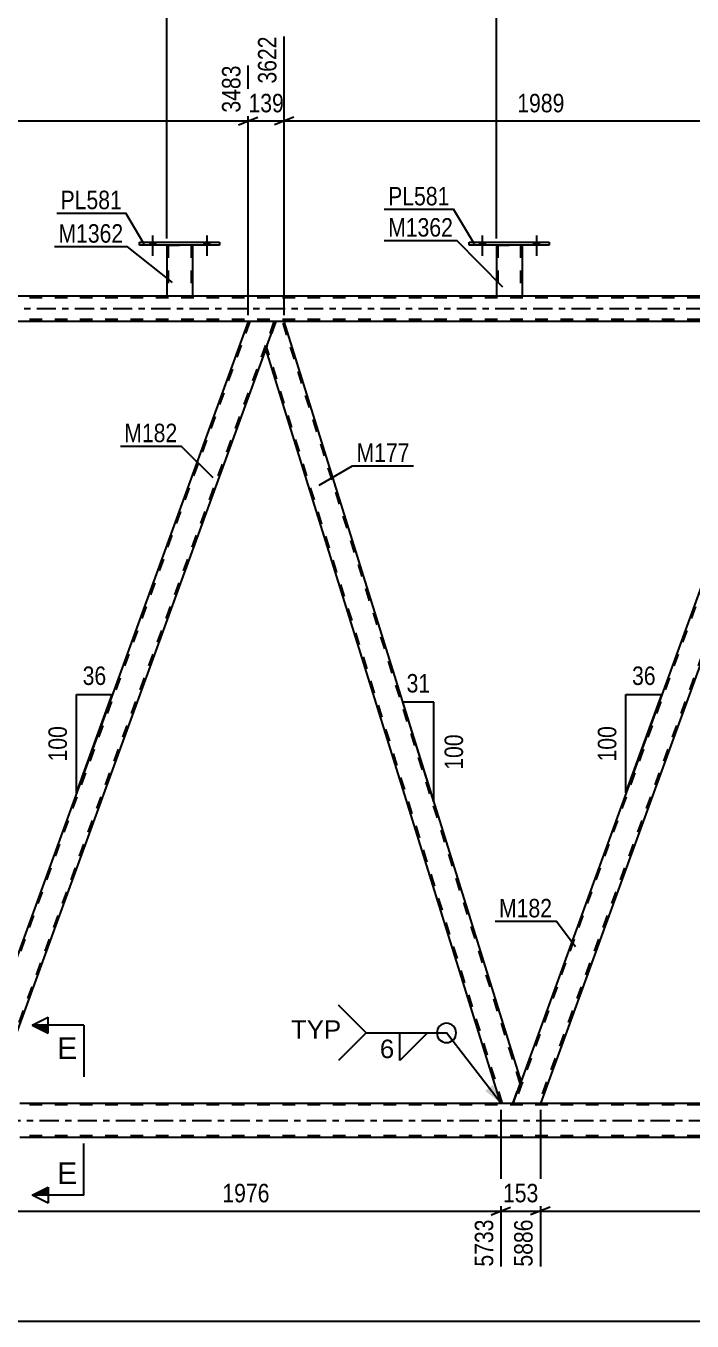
# Model space of a CAD drawing. Header units: millimetres. Extents: x 0 to 841, y 0 to 594.
# Drawn here: x 180.7 to 283.9, y 288.4 to 489.2 of the extents above; entities that cross this region are included whole.
import ezdxf

# ---------------------------------------------------------------- set-up
doc = ezdxf.new("R2010")
doc.units = ezdxf.units.MM
doc.linetypes.add('DXK_LINE_DOT2', pattern=[3.9198, 1.9599, -1.9599])
doc.linetypes.add('DXK_LINE_DOT3', pattern=[5.9187, 2.979, -0.9799, 0.9799, -0.9799])
doc.styles.add('Arial', font='ARIAL.TTF', dxfattribs={"height": 0.2})
doc.styles.add('Arial Narrow', font='ARIALN.TTF', dxfattribs={"height": 0.2})

# ---------------------------------------------------------------- blocks, each defined once
blk = doc.blocks.new('Bolt-318885195-2352 - 2109')
at = {"linetype": 'Continuous'}
for points in [[(199.84, 455.23), (200.72, 455.23), (200.72, 455.71), (199.84, 455.71)], [(208.24, 455.23), (209.12, 455.23), (209.12, 455.71), (208.24, 455.71)]]:
    blk.add_hatch(color=1, dxfattribs=at).paths.add_polyline_path(points)
at = {"color": 1, "linetype": 'Continuous'}
for p, q in [((200.28, 456.71), (200.28, 453.59)), ((208.68, 456.71), (208.68, 453.59)), ((199.84, 455.71), (199.84, 455.23)), ((200.72, 455.71), (200.72, 455.23)), ((208.24, 455.71), (208.24, 455.23)), ((209.12, 455.71), (209.12, 455.23))]:
    blk.add_line(p, q, dxfattribs=at)
blk = doc.blocks.new('Part-318885195-2186 - 2109')
at = {"color": 2, "linetype": 'Continuous'}
for p, q in [((202.48, 455.23), (202.48, 447.39)), ((206.48, 455.23), (206.48, 447.39)), ((202.48, 447.39), (206.48, 447.39))]:
    blk.add_line(p, q, dxfattribs=at)
at = {"color": 7, "linetype": 'DXK_LINE_DOT2'}
for p, q in [((202.48, 455.23), (206.48, 455.23)), ((202.48, 455.23), (202.48, 455.23)), ((202.48, 455.23), (202.48, 455.23)), ((202.72, 455.23), (202.72, 447.39)), ((206.24, 455.23), (206.24, 447.39)), ((206.48, 455.23), (206.48, 455.23)), ((206.48, 455.23), (206.48, 455.23)), ((206.18, 447.39), (206.22, 447.39)), ((206.18, 447.39), (206.22, 447.39)), ((206.22, 447.39), (206.24, 447.39)), ((206.22, 447.39), (206.24, 447.39))]:
    blk.add_line(p, q, dxfattribs=at)
blk = doc.blocks.new('Part-318885195-2557 - 2109')
at = {"color": 7, "linetype": 'DXK_LINE_DOT2'}
for p, q in [((215.36, 443.39), (171.24, 322.17)), ((219.1, 443.39), (174.98, 322.17)), ((219.36, 443.39), (217.81, 439.14)), ((170.98, 322.17), (172.74, 326.99)), ((177, 326.99), (175.24, 322.17)), ((175.24, 322.17), (170.98, 322.17))]:
    blk.add_line(p, q, dxfattribs=at)
at = {"color": 2, "linetype": 'Continuous'}
for p, q in [((215.1, 443.39), (172.74, 326.99)), ((219.36, 443.39), (215.1, 443.39)), ((217.81, 439.14), (177, 326.99))]:
    blk.add_line(p, q, dxfattribs=at)
blk = doc.blocks.new('Part-318885195-2176 - 2109')
at = {"color": 2, "linetype": 'Continuous'}
for p, q in [((253.56, 455.23), (253.56, 447.39)), ((257.56, 455.23), (257.56, 447.39)), ((253.56, 447.39), (257.56, 447.39))]:
    blk.add_line(p, q, dxfattribs=at)
at = {"color": 7, "linetype": 'DXK_LINE_DOT2'}
for p, q in [((253.56, 455.23), (257.56, 455.23)), ((253.56, 455.23), (253.56, 455.23)), ((253.56, 455.23), (253.56, 455.23)), ((253.8, 455.23), (253.8, 447.39)), ((257.32, 455.23), (257.32, 447.39)), ((257.56, 455.23), (257.56, 455.23)), ((257.56, 455.23), (257.56, 455.23)), ((257.26, 447.39), (257.3, 447.39)), ((257.26, 447.39), (257.3, 447.39)), ((257.3, 447.39), (257.32, 447.39)), ((257.3, 447.39), (257.32, 447.39))]:
    blk.add_line(p, q, dxfattribs=at)
blk = doc.blocks.new('Part-318885195-2181 - 2109')
at = {"color": 2, "linetype": 'Continuous'}
for p, q in [((249.36, 455.71), (261.76, 455.71)), ((249.36, 455.23), (249.36, 455.71)), ((261.76, 455.23), (249.36, 455.23)), ((261.76, 455.71), (261.76, 455.23))]:
    blk.add_line(p, q, dxfattribs=at)
blk = doc.blocks.new('Bolt-318885195-2349 - 2109')
at = {"linetype": 'Continuous'}
for points in [[(250.92, 455.23), (251.8, 455.23), (251.8, 455.71), (250.92, 455.71)], [(259.32, 455.23), (260.2, 455.23), (260.2, 455.71), (259.32, 455.71)]]:
    blk.add_hatch(color=1, dxfattribs=at).paths.add_polyline_path(points)
at = {"color": 1, "linetype": 'Continuous'}
for p, q in [((251.36, 456.71), (251.36, 453.59)), ((259.76, 456.71), (259.76, 453.59)), ((250.92, 455.71), (250.92, 455.23)), ((251.8, 455.71), (251.8, 455.23)), ((259.32, 455.71), (259.32, 455.23)), ((260.2, 455.71), (260.2, 455.23))]:
    blk.add_line(p, q, dxfattribs=at)
blk = doc.blocks.new('Bolt-318885195-2350 - 2109')
at = {"linetype": 'Continuous'}
for points in [[(250.92, 455.23), (251.8, 455.23), (251.8, 455.71), (250.92, 455.71)], [(259.32, 455.23), (260.2, 455.23), (260.2, 455.71), (259.32, 455.71)]]:
    blk.add_hatch(color=1, dxfattribs=at).paths.add_polyline_path(points)
at = {"color": 1, "linetype": 'Continuous'}
for p, q in [((251.36, 456.71), (251.36, 453.59)), ((259.76, 456.71), (259.76, 453.59)), ((250.92, 455.71), (250.92, 455.23)), ((251.8, 455.71), (251.8, 455.23)), ((259.32, 455.71), (259.32, 455.23)), ((260.2, 455.71), (260.2, 455.23))]:
    blk.add_line(p, q, dxfattribs=at)
blk = doc.blocks.new('Bolt-318885195-2351 - 2109')
at = {"linetype": 'Continuous'}
for points in [[(199.84, 455.23), (200.72, 455.23), (200.72, 455.71), (199.84, 455.71)], [(208.24, 455.23), (209.12, 455.23), (209.12, 455.71), (208.24, 455.71)]]:
    blk.add_hatch(color=1, dxfattribs=at).paths.add_polyline_path(points)
at = {"color": 1, "linetype": 'Continuous'}
for p, q in [((200.28, 456.71), (200.28, 453.59)), ((208.68, 456.71), (208.68, 453.59)), ((199.84, 455.71), (199.84, 455.23)), ((200.72, 455.71), (200.72, 455.23)), ((208.24, 455.71), (208.24, 455.23)), ((209.12, 455.71), (209.12, 455.23))]:
    blk.add_line(p, q, dxfattribs=at)
blk = doc.blocks.new('Part-318885195-2357 - 2109')
at = {"color": 2, "linetype": 'Continuous'}
for p, q in [((198.28, 455.71), (210.68, 455.71)), ((198.28, 455.23), (198.28, 455.71)), ((210.68, 455.23), (198.28, 455.23)), ((210.68, 455.71), (210.68, 455.23))]:
    blk.add_line(p, q, dxfattribs=at)
blk = doc.blocks.new('Part-318885195-2609 - 2109')
at = {"color": 7, "linetype": 'DXK_LINE_DOT2'}
for p, q in [((739.77, 321.93), (64.39, 321.93)), ((739.77, 317.13), (64.39, 317.13))]:
    blk.add_line(p, q, dxfattribs=at)
at = {"color": 2, "linetype": 'Continuous'}
for p, q in [((334.77, 322.17), (179.7, 322.17)), ((334.77, 316.89), (179.7, 316.89))]:
    blk.add_line(p, q, dxfattribs=at)
at = {"color": 7, "linetype": 'DXK_LINE_DOT3'}
blk.add_line((64.39, 319.53), (739.77, 319.53), dxfattribs=at)
blk = doc.blocks.new('Part-318885195-2547 - 2109')
at = {"color": 2, "linetype": 'Continuous'}
for p, q in [((75.79, 447.39), (739.77, 447.39)), ((215.1, 443.39), (135.54, 443.39)), ((300.24, 443.39), (220.68, 443.39))]:
    blk.add_line(p, q, dxfattribs=at)
at = {"color": 7, "linetype": 'DXK_LINE_DOT2'}
for p, q in [((739.77, 447.07), (75.79, 447.07)), ((739.77, 443.71), (75.79, 443.71)), ((220.68, 443.39), (215.1, 443.39))]:
    blk.add_line(p, q, dxfattribs=at)
at = {"color": 7, "linetype": 'DXK_LINE_DOT3'}
blk.add_line((75.79, 445.39), (739.77, 445.39), dxfattribs=at)
blk = doc.blocks.new('Part-318885195-2552 - 2109')
at = {"color": 2, "linetype": 'Continuous'}
for p, q in [((217.81, 439.14), (219.36, 443.39)), ((220.68, 443.39), (219.36, 443.39)), ((257.38, 325.64), (220.68, 443.39)), ((254.27, 322.17), (217.81, 439.14)), ((257.38, 325.64), (257.11, 324.89)), ((257.11, 324.89), (256.12, 322.17))]:
    blk.add_line(p, q, dxfattribs=at)
at = {"color": 7, "linetype": 'DXK_LINE_DOT2'}
for p, q in [((257.25, 325.26), (220.43, 443.39)), ((254.52, 322.17), (217.95, 439.51)), ((256.12, 322.17), (254.27, 322.17))]:
    blk.add_line(p, q, dxfattribs=at)
blk = doc.blocks.new('Part-318885195-2604 - 2109')
at = {"color": 7, "linetype": 'DXK_LINE_DOT2'}
for p, q in [((300.49, 443.39), (256.37, 322.17)), ((304.24, 443.39), (260.12, 322.17)), ((304.49, 443.39), (302.95, 439.14)), ((256.12, 322.17), (257.38, 325.64)), ((260.37, 322.17), (256.12, 322.17))]:
    blk.add_line(p, q, dxfattribs=at)
at = {"color": 2, "linetype": 'Continuous'}
for p, q in [((300.24, 443.39), (257.38, 325.64)), ((304.49, 443.39), (300.24, 443.39)), ((302.95, 439.14), (260.37, 322.17))]:
    blk.add_line(p, q, dxfattribs=at)
blk = doc.blocks.new('StraightDimension-318885195-3360 - 2109')
at = {"color": 7, "linetype": 'Continuous'}
blk.add_line((53.53, 288.42), (791.5, 288.42), dxfattribs=at)
blk = doc.blocks.new('StraightDimension-318885195-2913 - 2109')
at = {"color": 7, "linetype": 'Continuous'}
for p, q in [((151.4, 456.23), (151.4, 500.01)), ((202.48, 456.23), (202.48, 500.01)), ((152.9, 492), (149.9, 490.8)), ((200.98, 490.8), (203.98, 492)), ((151.4, 491.4), (202.48, 491.4))]:
    blk.add_line(p, q, dxfattribs=at)
at = {"color": 0, "linetype": 'Continuous'}
blk.add_wipeout([(201.88, 500.61), (197.68, 500.61), (197.68, 492.1), (201.88, 492.1)], dxfattribs=at)
at = {"color": 0}
blk.add_wipeout([(181.2, 492.15), (181.2, 496.35), (172.68, 496.35), (172.68, 492.15)], dxfattribs=at)
at = {"color": 3, "linetype": 'Continuous', "style": 'Arial Narrow'}
blk.add_text('3167', height=2.863, rotation=90.0002, dxfattribs=at).set_placement((201.28, 492.7))
at = {"color": 3, "style": 'Arial Narrow'}
blk.add_text('1277', height=2.863, dxfattribs=at).set_placement((173.28, 492.75))
blk = doc.blocks.new('StraightDimension-318885195-2933 - 2109')
at = {"color": 7, "linetype": 'Continuous'}
for p, q in [((253.56, 456.23), (253.56, 500.01)), ((304.64, 456.23), (304.64, 500.01)), ((255.06, 492), (252.06, 490.8)), ((303.14, 490.8), (306.14, 492)), ((253.56, 491.4), (304.64, 491.4))]:
    blk.add_line(p, q, dxfattribs=at)
at = {"color": 0, "linetype": 'Continuous'}
blk.add_wipeout([(304.04, 500.61), (299.84, 500.61), (299.84, 492.1), (304.04, 492.1)], dxfattribs=at)
at = {"color": 0}
blk.add_wipeout([(283.36, 492.15), (283.36, 496.35), (274.84, 496.35), (274.84, 492.15)], dxfattribs=at)
at = {"color": 3, "linetype": 'Continuous', "style": 'Arial Narrow'}
blk.add_text('5721', height=2.863, rotation=90.0002, dxfattribs=at).set_placement((303.44, 492.7))
at = {"color": 3, "style": 'Arial Narrow'}
blk.add_text('1277', height=2.863, dxfattribs=at).set_placement((275.44, 492.75))
blk = doc.blocks.new('StraightDimension-318885195-3445 - 2109')
at = {"color": 7, "linetype": 'Continuous'}
for p, q in [((175.24, 321.17), (175.24, 296.87)), ((254.27, 321.17), (254.27, 296.87)), ((176.74, 306.09), (173.74, 304.89)), ((175.24, 305.49), (254.27, 305.49)), ((252.77, 304.89), (255.77, 306.09))]:
    blk.add_line(p, q, dxfattribs=at)
at = {"color": 0}
blk.add_wipeout([(219.01, 306.24), (219.01, 310.44), (210.5, 310.44), (210.5, 306.24)], dxfattribs=at)
at = {"color": 0, "linetype": 'Continuous'}
blk.add_wipeout([(253.67, 304.79), (249.47, 304.79), (249.47, 296.27), (253.67, 296.27)], dxfattribs=at)
at = {"color": 3, "style": 'Arial Narrow'}
blk.add_text('1976', height=2.863, dxfattribs=at).set_placement((211.1, 306.84))
at = {"color": 3, "linetype": 'Continuous', "style": 'Arial Narrow'}
blk.add_text('5733', height=2.863, rotation=90.0002, dxfattribs=at).set_placement((253.07, 296.87))
blk = doc.blocks.new('AngleDimension-318885195-3344 - 2109')
at = {"color": 7, "linetype": 'Continuous'}
for p, q in [((273.64, 385.54), (279.18, 385.54)), ((273.64, 370.31), (279.18, 385.54)), ((273.64, 370.31), (273.64, 385.54)), ((276.31, 377.63), (279.18, 385.54))]:
    blk.add_line(p, q, dxfattribs=at)
at = {"color": 0}
for points in [[(278.84, 386.44), (278.84, 390.64), (273.98, 390.64), (273.98, 386.44)], [(272.74, 381.27), (268.54, 381.27), (268.54, 374.58), (272.74, 374.58)]]:
    blk.add_wipeout(points, dxfattribs=at)
at = {"color": 3, "style": 'Arial Narrow'}
blk.add_text('36', height=2.863, dxfattribs=at).set_placement((274.58, 387.04))
blk.add_text('100', height=2.863, rotation=90.0002, dxfattribs=at).set_placement((272.14, 375.18))
blk = doc.blocks.new('StraightDimension-318885195-3102 - 2109')
at = {"color": 7, "linetype": 'Continuous'}
for p, q in [((135.53, 444.39), (135.53, 487.59)), ((215.1, 444.39), (215.1, 483.09)), ((137.03, 475.07), (134.03, 473.87)), ((135.53, 474.47), (215.1, 474.47)), ((213.6, 473.87), (216.6, 475.07))]:
    blk.add_line(p, q, dxfattribs=at)
at = {"color": 0, "linetype": 'Continuous'}
blk.add_wipeout([(214.5, 483.69), (210.3, 483.69), (210.3, 475.17), (214.5, 475.17)], dxfattribs=at)
at = {"color": 0}
blk.add_wipeout([(179.57, 475.22), (179.57, 479.42), (171.06, 479.42), (171.06, 475.22)], dxfattribs=at)
at = {"color": 3, "linetype": 'Continuous', "style": 'Arial Narrow'}
blk.add_text('3483', height=2.863, rotation=90.0002, dxfattribs=at).set_placement((213.9, 475.77))
at = {"color": 3, "style": 'Arial Narrow'}
blk.add_text('1989', height=2.863, dxfattribs=at).set_placement((171.66, 475.82))
blk = doc.blocks.new('AngleDimension-318885195-2799 - 2109')
at = {"color": 7, "linetype": 'Continuous'}
for p, q in [((188.51, 385.54), (194.05, 385.54)), ((188.51, 370.31), (194.05, 385.54)), ((188.51, 370.31), (188.51, 385.54)), ((191.17, 377.63), (194.05, 385.54))]:
    blk.add_line(p, q, dxfattribs=at)
at = {"color": 0}
for points in [[(193.71, 386.44), (193.71, 390.64), (188.85, 390.64), (188.85, 386.44)], [(187.61, 381.27), (183.41, 381.27), (183.41, 374.58), (187.61, 374.58)]]:
    blk.add_wipeout(points, dxfattribs=at)
at = {"color": 3, "style": 'Arial Narrow'}
blk.add_text('36', height=2.863, dxfattribs=at).set_placement((189.45, 387.04))
blk.add_text('100', height=2.863, rotation=90.0002, dxfattribs=at).set_placement((187.01, 375.18))
blk = doc.blocks.new('StraightDimension-318885195-2943 - 2109')
at = {"color": 7, "linetype": 'Continuous'}
for p, q in [((202.48, 456.23), (202.48, 500.01)), ((253.56, 456.23), (253.56, 500.01)), ((203.98, 492), (200.98, 490.8)), ((252.06, 490.8), (255.06, 492)), ((202.48, 491.4), (253.56, 491.4))]:
    blk.add_line(p, q, dxfattribs=at)
at = {"color": 0, "linetype": 'Continuous'}
blk.add_wipeout([(252.96, 500.61), (248.76, 500.61), (248.76, 492.1), (252.96, 492.1)], dxfattribs=at)
at = {"color": 0}
blk.add_wipeout([(232.28, 492.15), (232.28, 496.35), (223.76, 496.35), (223.76, 492.15)], dxfattribs=at)
at = {"color": 3, "linetype": 'Continuous', "style": 'Arial Narrow'}
blk.add_text('4444', height=2.863, rotation=90.0002, dxfattribs=at).set_placement((252.36, 492.7))
at = {"color": 3, "style": 'Arial Narrow'}
blk.add_text('1277', height=2.863, dxfattribs=at).set_placement((224.36, 492.75))
blk = doc.blocks.new('StraightDimension-318885195-3051 - 2109')
at = {"color": 7, "linetype": 'Continuous'}
for p, q in [((220.68, 444.39), (220.68, 487.59)), ((215.1, 444.39), (215.1, 483.09)), ((213.6, 473.87), (216.6, 475.07)), ((215.1, 474.47), (220.68, 474.47)), ((222.18, 475.07), (219.18, 473.87))]:
    blk.add_line(p, q, dxfattribs=at)
at = {"color": 0}
blk.add_wipeout([(221.23, 475.22), (221.23, 479.42), (214.55, 479.42), (214.55, 475.22)], dxfattribs=at)
at = {"color": 0, "linetype": 'Continuous'}
blk.add_wipeout([(220.08, 488.19), (215.88, 488.19), (215.88, 479.67), (220.08, 479.67)], dxfattribs=at)
at = {"color": 3, "linetype": 'Continuous', "style": 'Arial Narrow'}
blk.add_text('3622', height=2.863, rotation=90.0002, dxfattribs=at).set_placement((219.48, 480.27))
at = {"color": 3, "style": 'Arial Narrow'}
blk.add_text('139', height=2.863, dxfattribs=at).set_placement((215.15, 475.82))
blk = doc.blocks.new('StraightDimension-318885195-3071 - 2109')
at = {"color": 7, "linetype": 'Continuous'}
for p, q in [((220.68, 444.39), (220.68, 487.59)), ((300.24, 444.39), (300.24, 483.09)), ((222.18, 475.07), (219.18, 473.87)), ((220.68, 474.47), (300.24, 474.47)), ((298.74, 473.87), (301.74, 475.07))]:
    blk.add_line(p, q, dxfattribs=at)
at = {"color": 0, "linetype": 'Continuous'}
blk.add_wipeout([(299.64, 483.69), (295.44, 483.69), (295.44, 475.17), (299.64, 475.17)], dxfattribs=at)
at = {"color": 0}
blk.add_wipeout([(264.71, 475.22), (264.71, 479.42), (256.2, 479.42), (256.2, 475.22)], dxfattribs=at)
at = {"color": 3, "linetype": 'Continuous', "style": 'Arial Narrow'}
blk.add_text('5611', height=2.863, rotation=90.0002, dxfattribs=at).set_placement((299.04, 475.77))
at = {"color": 3, "style": 'Arial Narrow'}
blk.add_text('1989', height=2.863, dxfattribs=at).set_placement((256.8, 475.82))
blk = doc.blocks.new('StraightDimension-318885195-3594 - 2109')
at = {"color": 7, "linetype": 'Continuous'}
for p, q in [((260.37, 321.17), (260.37, 296.87)), ((339.41, 321.17), (339.41, 296.87)), ((261.87, 306.09), (258.87, 304.89)), ((260.37, 305.49), (339.41, 305.49)), ((337.91, 304.89), (340.91, 306.09))]:
    blk.add_line(p, q, dxfattribs=at)
at = {"color": 0}
blk.add_wipeout([(304.15, 306.24), (304.15, 310.44), (295.63, 310.44), (295.63, 306.24)], dxfattribs=at)
at = {"color": 0, "linetype": 'Continuous'}
blk.add_wipeout([(338.81, 304.79), (334.61, 304.79), (334.61, 296.27), (338.81, 296.27)], dxfattribs=at)
at = {"color": 3, "style": 'Arial Narrow'}
blk.add_text('1976', height=2.863, dxfattribs=at).set_placement((296.23, 306.84))
at = {"color": 3, "linetype": 'Continuous', "style": 'Arial Narrow'}
blk.add_text('7862', height=2.863, rotation=90.0002, dxfattribs=at).set_placement((338.21, 296.87))
blk = doc.blocks.new('StraightDimension-318885195-3651 - 2109')
at = {"color": 7, "linetype": 'Continuous'}
for p, q in [((254.27, 321.17), (254.27, 296.87)), ((260.37, 321.17), (260.37, 296.87)), ((252.77, 304.89), (255.77, 306.09)), ((254.27, 305.49), (260.37, 305.49)), ((261.87, 306.09), (258.87, 304.89))]:
    blk.add_line(p, q, dxfattribs=at)
at = {"color": 0}
blk.add_wipeout([(260.67, 306.24), (260.67, 310.44), (253.98, 310.44), (253.98, 306.24)], dxfattribs=at)
at = {"color": 0, "linetype": 'Continuous'}
blk.add_wipeout([(259.77, 304.79), (255.57, 304.79), (255.57, 296.27), (259.77, 296.27)], dxfattribs=at)
at = {"color": 3, "style": 'Arial Narrow'}
blk.add_text('153', height=2.863, dxfattribs=at).set_placement((254.58, 306.84))
at = {"color": 3, "linetype": 'Continuous', "style": 'Arial Narrow'}
blk.add_text('5886', height=2.863, rotation=90.0002, dxfattribs=at).set_placement((259.17, 296.87))
blk = doc.blocks.new('AngleDimension-318885195-19326 - 2109')
at = {"color": 7, "linetype": 'Continuous'}
for p, q in [((242.77, 372.5), (239.07, 384.37)), ((243.89, 384.37), (239.07, 384.37)), ((243.89, 368.91), (239.07, 384.37)), ((243.89, 368.91), (243.89, 384.37))]:
    blk.add_line(p, q, dxfattribs=at)
at = {"color": 0}
for points in [[(243.91, 385.27), (243.91, 389.47), (239.05, 389.47), (239.05, 385.27)], [(248.99, 379.98), (244.79, 379.98), (244.79, 373.3), (248.99, 373.3)]]:
    blk.add_wipeout(points, dxfattribs=at)
at = {"color": 3, "style": 'Arial Narrow'}
blk.add_text('31', height=2.863, dxfattribs=at).set_placement((239.65, 385.87))
blk.add_text('100', height=2.863, rotation=90.0002, dxfattribs=at).set_placement((248.39, 373.9))
blk = doc.blocks.new('Mark-318885195-2553 - 2109')
at = {"color": 0}
blk.add_wipeout([(204.12, 424.68), (204.12, 427.68), (195.9, 427.68), (195.9, 424.68)], dxfattribs=at)
blk.add_wipeout([(204.12, 424.68), (204.12, 427.68), (195.9, 427.68), (195.9, 424.68)], dxfattribs=at)
at = {"color": 30, "linetype": 'Continuous'}
for p in [(195.3, 424.08), (209.67, 419.13)]:
    blk.add_line(p, (204.72, 424.08), dxfattribs=at)
at = {"color": 3, "style": 'Arial Narrow'}
blk.add_text('M182', height=2.863, dxfattribs=at).set_placement((195.9, 424.68))
blk = doc.blocks.new('Mark-318885195-2172 - 2109')
at = {"color": 0}
blk.add_wipeout([(246.84, 456.55), (246.84, 459.55), (236.79, 459.55), (236.79, 456.55)], dxfattribs=at)
blk.add_wipeout([(246.84, 456.55), (246.84, 459.55), (236.79, 459.55), (236.79, 456.55)], dxfattribs=at)
at = {"color": 30, "linetype": 'Continuous'}
for p in [(236.19, 455.95), (254.58, 448.71)]:
    blk.add_line(p, (247.44, 455.95), dxfattribs=at)
at = {"color": 3, "style": 'Arial Narrow'}
blk.add_text('M1362', height=2.863, dxfattribs=at).set_placement((236.79, 456.55))
blk = doc.blocks.new('Mark-318885195-2177 - 2109')
at = {"color": 0}
blk.add_wipeout([(246.29, 461.39), (246.29, 464.39), (236.79, 464.39), (236.79, 461.39)], dxfattribs=at)
blk.add_wipeout([(246.29, 461.39), (246.29, 464.39), (236.79, 464.39), (236.79, 461.39)], dxfattribs=at)
at = {"color": 30, "linetype": 'Continuous'}
for p in [(236.19, 460.79), (250.19, 455.37)]:
    blk.add_line(p, (246.89, 460.79), dxfattribs=at)
at = {"color": 3, "style": 'Arial Narrow'}
blk.add_text('PL581', height=2.863, dxfattribs=at).set_placement((236.79, 461.39))
blk = doc.blocks.new('Mark-318885195-2182 - 2109')
at = {"color": 0}
blk.add_wipeout([(195.75, 455.61), (195.75, 458.61), (185.7, 458.61), (185.7, 455.61)], dxfattribs=at)
blk.add_wipeout([(195.75, 455.61), (195.75, 458.61), (185.7, 458.61), (185.7, 455.61)], dxfattribs=at)
at = {"color": 30, "linetype": 'Continuous'}
for p in [(185.1, 455.01), (203.35, 449.43)]:
    blk.add_line(p, (196.35, 455.01), dxfattribs=at)
at = {"color": 3, "style": 'Arial Narrow'}
blk.add_text('M1362', height=2.863, dxfattribs=at).set_placement((185.7, 455.61))
blk = doc.blocks.new('Mark-318885195-2353 - 2109')
at = {"color": 0}
blk.add_wipeout([(195.53, 460.8), (195.53, 463.8), (186.03, 463.8), (186.03, 460.8)], dxfattribs=at)
blk.add_wipeout([(195.53, 460.8), (195.53, 463.8), (186.03, 463.8), (186.03, 460.8)], dxfattribs=at)
at = {"color": 30, "linetype": 'Continuous'}
for p in [(185.43, 460.2), (199, 455.36)]:
    blk.add_line(p, (196.13, 460.2), dxfattribs=at)
at = {"color": 3, "style": 'Arial Narrow'}
blk.add_text('PL581', height=2.863, dxfattribs=at).set_placement((186.03, 460.8))
blk = doc.blocks.new('Mark-318885195-2548 - 2109')
at = {"color": 0}
blk.add_wipeout([(240.12, 421.63), (240.12, 424.63), (231.89, 424.63), (231.89, 421.63)], dxfattribs=at)
blk.add_wipeout([(240.12, 421.63), (240.12, 424.63), (231.89, 424.63), (231.89, 421.63)], dxfattribs=at)
at = {"color": 30, "linetype": 'Continuous'}
for p, q in [((226.1, 418.03), (231.29, 421.03)), ((231.29, 421.03), (240.72, 421.03))]:
    blk.add_line(p, q, dxfattribs=at)
at = {"color": 3, "style": 'Arial Narrow'}
blk.add_text('M177', height=2.863, dxfattribs=at).set_placement((231.89, 421.63))
blk = doc.blocks.new('Mark-318885195-2600 - 2109')
at = {"color": 0}
blk.add_wipeout([(262.2, 351.01), (262.2, 354.01), (253.97, 354.01), (253.97, 351.01)], dxfattribs=at)
blk.add_wipeout([(262.2, 351.01), (262.2, 354.01), (253.97, 354.01), (253.97, 351.01)], dxfattribs=at)
at = {"color": 30, "linetype": 'Continuous'}
for p in [(253.37, 350.41), (265.8, 346.42)]:
    blk.add_line(p, (262.8, 350.41), dxfattribs=at)
at = {"color": 3, "style": 'Arial Narrow'}
blk.add_text('M182', height=2.863, dxfattribs=at).set_placement((253.97, 351.01))
blk = doc.blocks.new('SectionMark-318885195-3763 - 2109')
at = {"linetype": 'Continuous'}
for points in [[(184.12, 334.31), (184.12, 333.06), (181.62, 334.31)], [(184.12, 309.18), (184.12, 307.93), (181.62, 307.93)]]:
    blk.add_hatch(color=6, dxfattribs=at).paths.add_polyline_path(points)
at = {"color": 6, "linetype": 'Continuous'}
for p, q in [((181.62, 334.31), (184.12, 335.56)), ((184.12, 333.06), (184.12, 335.56)), ((189.62, 334.31), (181.62, 334.31)), ((181.62, 334.31), (184.12, 333.06)), ((181.62, 307.93), (184.12, 309.18)), ((189.62, 307.93), (181.62, 307.93)), ((184.12, 306.68), (181.62, 307.93)), ((184.12, 309.18), (184.12, 306.68))]:
    blk.add_line(p, q, dxfattribs=at)
at = {"color": 0, "linetype": 'Continuous'}
for points in [[(188.62, 329.06), (188.62, 332.56), (185.51, 332.56), (185.51, 329.06)], [(188.62, 309.68), (188.62, 313.18), (185.51, 313.18), (185.51, 309.68)]]:
    blk.add_wipeout(points, dxfattribs=at)
at = {"color": 6, "linetype": 'Continuous'}
for p, q in [((189.62, 334.31), (189.62, 326.31)), ((189.62, 307.93), (189.62, 315.93))]:
    blk.add_line(p, q, dxfattribs=at)
at = {"color": 3, "linetype": 'Continuous', "style": 'Arial'}
for p in [(185.51, 329.06), (185.51, 309.68)]:
    blk.add_text('E', height=3.34, dxfattribs=at).set_placement(p)
blk = doc.blocks.new('WeldMark-318885195-3769 - 2109')
at = {"linetype": 'Continuous'}
blk.add_hatch(color=30, dxfattribs=at).paths.add_polyline_path([(253.02, 325.03), (254.26, 322.2), (251.83, 324.11)])
at = {"color": 3, "linetype": 'Continuous'}
for q in [(229.12, 337.38), (229.12, 328.81)]:
    blk.add_line((233.4, 333.09), q, dxfattribs=at)
at = {"color": 30, "linetype": 'Continuous'}
blk.add_line((254.26, 322.2), (245.83, 333.09), dxfattribs=at)
at = {"color": 3, "linetype": 'Continuous'}
for start, end in [(90, 270), (270, 90)]:
    blk.add_arc((245.83, 333.09), 1.5, start, end, dxfattribs=at)
at = {"color": 0}
blk.add_wipeout([(237.93, 328.99), (237.93, 332.39), (235.3, 332.39), (235.3, 328.99)], dxfattribs=at)
at = {"color": 30, "linetype": 'Continuous'}
blk.add_line((233.4, 333.09), (245.83, 333.09), dxfattribs=at)
at = {"color": 3, "linetype": 'Continuous'}
for p, q in [((238.59, 333.09), (242.87, 333.09)), ((242.87, 333.09), (238.59, 328.81)), ((238.59, 328.81), (238.59, 333.09))]:
    blk.add_line(p, q, dxfattribs=at)
at = {"color": 3, "style": 'Arial'}
blk.add_text('6', height=2.87, dxfattribs=at).set_placement((235.5, 329.19))
at = {"color": 0, "linetype": 'Continuous'}
blk.add_wipeout([(229.5, 332.19), (229.5, 335.19), (221.73, 335.19), (221.73, 332.19)], dxfattribs=at)
blk.add_wipeout([(229.5, 332.19), (229.5, 335.19), (221.73, 335.19), (221.73, 332.19)], dxfattribs=at)
at = {"color": 3, "linetype": 'Continuous', "style": 'Arial'}
blk.add_text('TYP', height=2.865, dxfattribs=at).set_placement((221.73, 332.19))

msp = doc.modelspace()

# ---------------------------------------------------------------- block references
for name in ['Bolt-318885195-2352 - 2109', 'Bolt-318885195-2351 - 2109', 'Bolt-318885195-2349 - 2109', 'Bolt-318885195-2350 - 2109', 'Part-318885195-2357 - 2109', 'Part-318885195-2186 - 2109', 'Part-318885195-2181 - 2109', 'Part-318885195-2176 - 2109', 'Part-318885195-2547 - 2109', 'Part-318885195-2557 - 2109', 'Part-318885195-2552 - 2109', 'Part-318885195-2604 - 2109', 'Part-318885195-2609 - 2109']:
    msp.add_blockref(name, (0, 0))

# ---------------------------------------------------------------- next in the draw order: block references
for name in ['StraightDimension-318885195-2913 - 2109', 'StraightDimension-318885195-2933 - 2109', 'StraightDimension-318885195-3360 - 2109']:
    msp.add_blockref(name, (0, 0))

# ---------------------------------------------------------------- next in the draw order: block references
for name in ['StraightDimension-318885195-3102 - 2109', 'Mark-318885195-2553 - 2109', 'Mark-318885195-2548 - 2109', 'AngleDimension-318885195-2799 - 2109', 'AngleDimension-318885195-3344 - 2109', 'AngleDimension-318885195-19326 - 2109', 'Mark-318885195-2600 - 2109', 'WeldMark-318885195-3769 - 2109', 'StraightDimension-318885195-3445 - 2109', 'StraightDimension-318885195-3594 - 2109']:
    msp.add_blockref(name, (0, 0))

# ---------------------------------------------------------------- next in the draw order: block references
for name in ['StraightDimension-318885195-2943 - 2109', 'SectionMark-318885195-3763 - 2109', 'StraightDimension-318885195-3651 - 2109']:
    msp.add_blockref(name, (0, 0))

# ---------------------------------------------------------------- next in the draw order: block references
for name in ['StraightDimension-318885195-3051 - 2109', 'Mark-318885195-2182 - 2109']:
    msp.add_blockref(name, (0, 0))

# ---------------------------------------------------------------- next in the draw order: block references
for name in ['StraightDimension-318885195-3071 - 2109', 'Mark-318885195-2353 - 2109']:
    msp.add_blockref(name, (0, 0))

# ---------------------------------------------------------------- next in the draw order: block references
msp.add_blockref('Mark-318885195-2172 - 2109', (0, 0))

# ---------------------------------------------------------------- next in the draw order: block references
msp.add_blockref('Mark-318885195-2177 - 2109', (0, 0))

doc.saveas('drawing.dxf')
